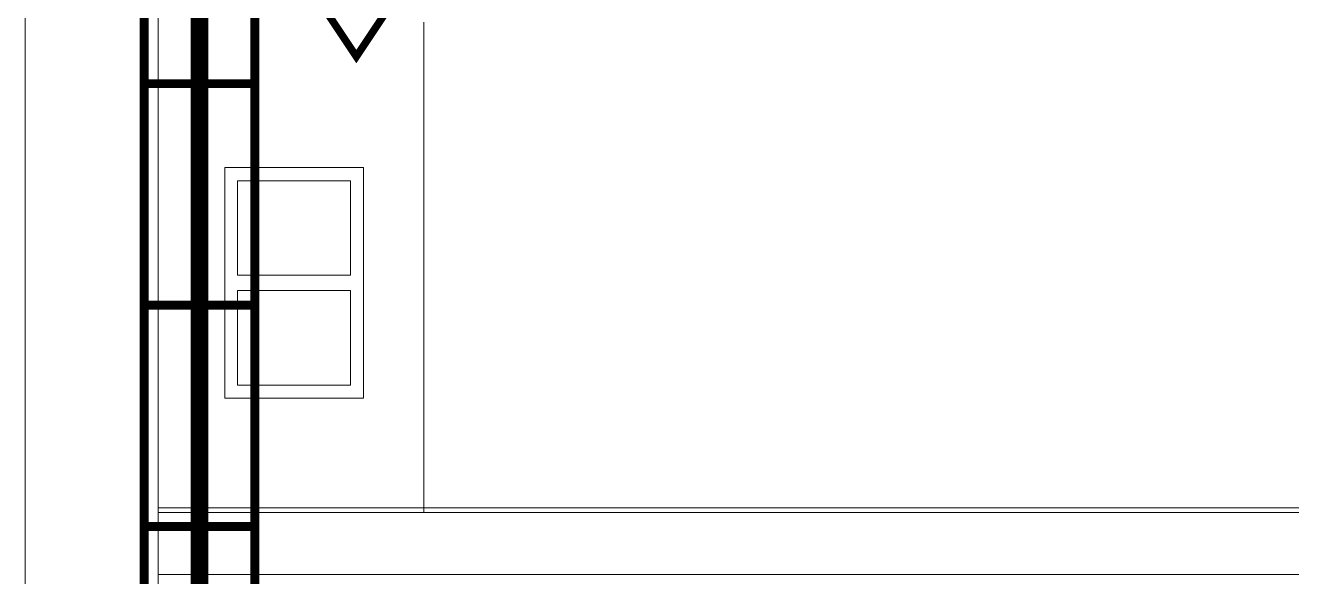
# Model space of a CAD drawing. Header units: millimetres. Extents: x 0 to 126, y 0 to 76.
# Drawn here: x 27.141 to 30, y 23.507 to 24.752 of the extents above; entities that cross this region are included whole.
import ezdxf

# ---------------------------------------------------------------- set-up
doc = ezdxf.new("R2010")
doc.units = ezdxf.units.MM
for name, color, linetype, lineweight in [('ARQUITECTÓNICO', 152, 'Continuous', 0), ('INST. VOZ Y DATOS', 40, 'Continuous', 0), ('TEXTOS INST. VOZ Y DATOS', 1, 'Continuous', 0)]:
    doc.layers.add(name, color=color, linetype=linetype, lineweight=lineweight)

msp = doc.modelspace()

# ---------------------------------------------------------------- linework, layer by layer
at = {"layer": 'ARQUITECTÓNICO', "linetype": 'Continuous', "ltscale": 0.03}
for p, q in [((27.1406, 37.3522), (27.1406, 7.0022)), ((27.4406, 37.3522), (27.4406, 23.6122)), ((30.9406, 23.6622), (27.4406, 23.6622)), ((27.4406, 23.5122), (27.4406, 21.5622)), ((30.7906, 23.5122), (27.4406, 23.5122))]:
    msp.add_line(p, q, dxfattribs=at)
at = {"layer": 'ARQUITECTÓNICO', "color": 0}
msp.add_lwpolyline([(28.0406, 24.7591), (28.0406, 23.6522), (27.4406, 23.6522), (27.4406, 25.1591), (28.0406, 25.1591)], dxfattribs=at)
for points in [[(27.591, 24.4306), (27.9045, 24.4306), (27.9045, 23.9103), (27.591, 23.9103)], [(27.6199, 24.4011), (27.8751, 24.4011), (27.8751, 24.188), (27.6199, 24.188)], [(27.6199, 23.9397), (27.8751, 23.9397), (27.8751, 24.1529), (27.6199, 24.1529)], [(27.4406, 23.5122), (30.9406, 23.5122), (30.9406, 23.6522), (27.4406, 23.6522)]]:
    msp.add_lwpolyline(points, close=True, dxfattribs=at)
at = {"layer": 'INST. VOZ Y DATOS', "color": 6, "const_width": 0.04}
msp.add_lwpolyline([(27.5338, 22.6203), (27.5338, 30.7453)], dxfattribs=at)
at = {"layer": 'INST. VOZ Y DATOS', "const_width": 0.02}
for points in [[(27.4088, 22.6203), (27.4088, 30.6203)], [(27.6588, 22.6203), (27.6588, 30.6203)], [(27.6588, 24.6203), (27.4088, 24.6203)], [(27.6588, 24.1203), (27.4088, 24.1203)], [(27.6588, 23.6203), (27.4088, 23.6203)]]:
    msp.add_lwpolyline(points, dxfattribs=at)
at = {"layer": 'TEXTOS INST. VOZ Y DATOS', "const_width": 0.0168}
msp.add_lwpolyline([(27.888, 25.0181), (27.9553, 25.0181), (27.9553, 24.8833), (28.0227, 24.8833), (27.888, 24.6813), (27.7533, 24.8833), (27.8206, 24.8833), (27.8206, 25.0181)], close=True, dxfattribs=at)

doc.saveas('drawing.dxf')
